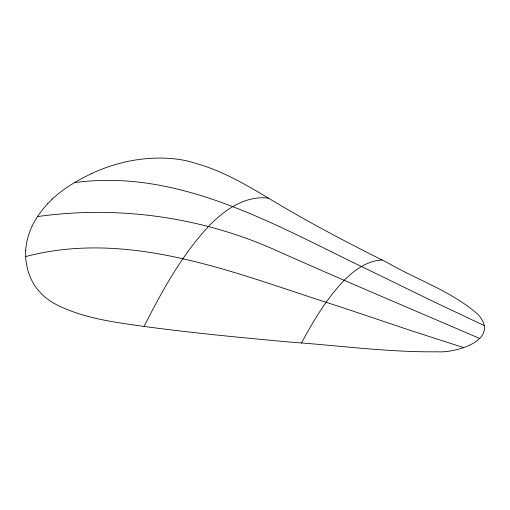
<?xml version="1.0" encoding="UTF-8"?>
<svg xmlns="http://www.w3.org/2000/svg" width="510" height="510" viewBox="0 0 510 510"><rect width="100%" height="100%" fill="white"/><g stroke="black" fill="none" stroke-linecap="round" stroke-linejoin="round"><path stroke-width="0.76" d="M25.602 250.563L25.761 259.513L27.368 268.572A217.872 104.626 4.7 0 0 30.549 277.72C34.744 287.685 42.241 296.074 51.414 301.735A72.407 34.769 4.7 0 0 57.949 305.413C85.093 318.667 115.534 322.416 145.108 326.578C193.245 333.062 241.612 337.639 289.973 342.089C339.016 345.519 388.033 352.353 437.28 351.792C456.087 353.149 501.19 339.883 477.985 314.421C451.643 291.248 417.161 279.894 387.147 262.522C351.492 244.704 316.104 226.3 281.749 206.059C254.127 189.745 226.733 171.915 195.47 163.302A54.054 25.959 4.7 0 0 176.294 159.05C147.262 155.626 117.459 161.358 91.124 173.827M144.018 326.438C162.148 290.872 181.636 255.217 209.062 225.86C224.349 210.05 245.176 195.266 268.324 198.129M301.404 343.109C313.216 321.217 326.107 299.523 343.236 281.31C353.583 270.606 366.69 260.763 382.111 259.96M47.672 203.662L52.224 199.13M25.557 256.587C132.249 228.518 238.833 274.954 338.991 306.421L412.08 330.977L463.686 347.622M37.44 216.591C118.441 205.249 202.183 216.992 276.751 250.665C344.078 280.774 412.08 309.309 479.795 338.532M74.505 182.625C181.528 168.026 278.664 227.25 371.082 271.148L434.596 302.13L484.309 325.609M25.71 250.576A274.539 131.841 4.7 0 1 47.774 203.688M52.154 199.11A244.029 117.185 4.7 0 1 91.162 173.846"/></g></svg>
